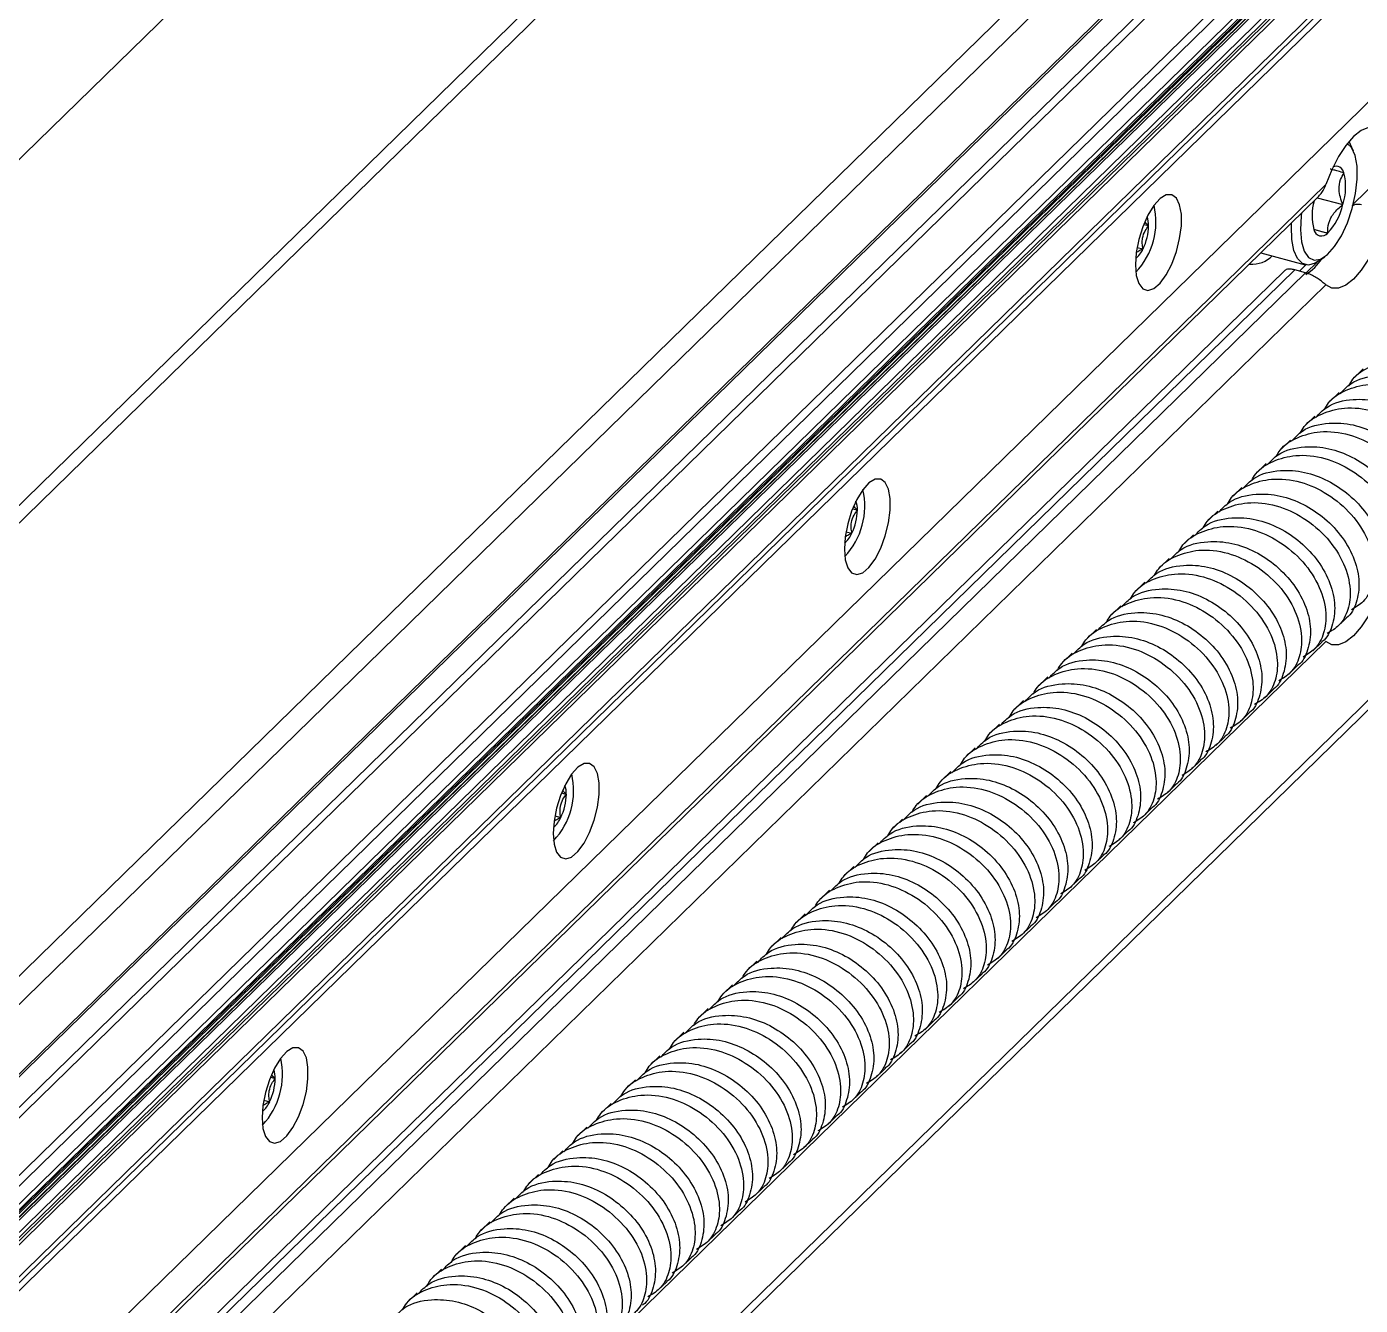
# Model space of a CAD drawing. Header units: millimetres. Extents: x 0 to 3353, y 0 to 2591.
# Drawn here: x 2210.6 to 2338.9, y 1365.5 to 1488.4 of the extents above; entities that cross this region are included whole.
import ezdxf

# ---------------------------------------------------------------- set-up
doc = ezdxf.new("R2010")
doc.units = ezdxf.units.MM
doc.header["$LTSCALE"] = 12

msp = doc.modelspace()

# ---------------------------------------------------------------- linework, layer by layer
at = {"color": 7, "linetype": 'Continuous', "lineweight": 25}
for p, q in [((2580.08, 1803.73), (2184.92, 1418.04)), ((2579.28, 1801.24), (2190.77, 1422.04)), ((2130.52, 1398.18), (2479.45, 1738.75)), ((2559.07, 1737.96), (2178.92, 1366.92)), ((2182.65, 1361.14), (2526.5, 1696.75)), ((2183.54, 1361.76), (2526.5, 1696.5)), ((2533.94, 1690.31), (2194.07, 1358.59)), ((2195.96, 1358.12), (2535.83, 1689.84)), ((2532.21, 1689.12), (2192.31, 1357.37)), ((2192.59, 1357.45), (2532.46, 1689.18)), ((2197.48, 1356.12), (2537.35, 1687.85)), ((2197.78, 1355.86), (2537.67, 1687.61)), ((2198.13, 1355.42), (2538, 1687.15)), ((2199.49, 1344.35), (2538, 1674.74)), ((2487.22, 1616.81), (2338.21, 1471.36)), ((2226.34, 1312.13), (2402.04, 1483.62)), ((2337.78, 1477.36), (2337.91, 1477.12)), ((2338.22, 1476.43), (2337.91, 1477.12)), ((2201.78, 1342.17), (2334.89, 1472.1)), ((2334.74, 1471.94), (2337.2, 1471.28)), ((2318.05, 1469.38), (2318.51, 1469.26)), ((2334.39, 1468.92), (2335.75, 1468.55)), ((2317.41, 1467.17), (2317.97, 1467.02)), ((2329.32, 1466.66), (2333.57, 1465.5)), ((2334.84, 1465.83), (2335.46, 1466.27)), ((2331.66, 1464.98), (2203.84, 1340.22)), ((2333.61, 1464.73), (2332.57, 1465.02)), ((2339.16, 1455.49), (2338.31, 1454.66)), ((2336.83, 1453.21), (2335.98, 1452.38)), ((2334.49, 1450.93), (2333.64, 1450.1)), ((2332.16, 1448.65), (2331.31, 1447.82)), ((2329.83, 1446.38), (2328.98, 1445.55)), ((2327.49, 1444.1), (2326.64, 1443.27)), ((2290.04, 1442.05), (2290.51, 1441.93)), ((2325.16, 1441.82), (2324.31, 1440.99)), ((2289.41, 1439.84), (2289.97, 1439.69)), ((2322.83, 1439.54), (2321.98, 1438.71)), ((2320.49, 1437.27), (2319.64, 1436.44)), ((2318.16, 1434.99), (2317.31, 1434.16)), ((2315.83, 1432.71), (2314.98, 1431.88)), ((2313.49, 1430.43), (2312.64, 1429.6)), ((2336.65, 1430.68), (2337.51, 1431.51)), ((2334.32, 1428.4), (2335.17, 1429.23)), ((2311.16, 1428.16), (2310.31, 1427.33)), ((2331.99, 1426.13), (2332.84, 1426.96)), ((2308.83, 1425.88), (2307.98, 1425.05)), ((2329.65, 1423.85), (2330.5, 1424.68)), ((2306.49, 1423.6), (2305.64, 1422.77)), ((2327.32, 1421.57), (2328.17, 1422.4)), ((2304.16, 1421.32), (2303.31, 1420.49)), ((2324.99, 1419.29), (2325.84, 1420.12)), ((2301.83, 1419.05), (2300.98, 1418.22)), ((2322.65, 1417.02), (2323.5, 1417.85)), ((2299.49, 1416.77), (2298.64, 1415.94)), ((2320.32, 1414.74), (2321.17, 1415.57)), ((2262.04, 1414.72), (2262.51, 1414.59)), ((2297.16, 1414.49), (2296.31, 1413.66)), ((2261.41, 1412.51), (2261.97, 1412.35)), ((2317.99, 1412.46), (2318.84, 1413.29)), ((2294.83, 1412.21), (2293.98, 1411.38)), ((2292.49, 1409.94), (2291.64, 1409.11)), ((2315.65, 1410.18), (2316.5, 1411.01)), ((2313.32, 1407.91), (2314.17, 1408.74)), ((2290.16, 1407.66), (2289.31, 1406.83)), ((2310.98, 1405.63), (2311.84, 1406.46)), ((2287.83, 1405.38), (2286.98, 1404.55)), ((2308.65, 1403.35), (2309.5, 1404.18)), ((2285.49, 1403.1), (2284.64, 1402.27)), ((2283.16, 1400.83), (2282.31, 1400)), ((2306.32, 1401.07), (2307.17, 1401.9)), ((2303.98, 1398.79), (2304.84, 1399.63)), ((2280.82, 1398.55), (2279.97, 1397.72)), ((2301.65, 1396.52), (2302.5, 1397.35)), ((2278.49, 1396.27), (2277.64, 1395.44)), ((2299.32, 1394.24), (2300.17, 1395.07)), ((2276.16, 1393.99), (2275.31, 1393.16)), ((2296.98, 1391.96), (2297.84, 1392.79)), ((2273.82, 1391.72), (2272.97, 1390.89)), ((2271.49, 1389.44), (2270.64, 1388.61)), ((2294.65, 1389.68), (2295.5, 1390.52)), ((2292.32, 1387.41), (2293.17, 1388.24)), ((2234.04, 1387.39), (2234.51, 1387.26)), ((2269.16, 1387.16), (2268.31, 1386.33)), ((2289.98, 1385.13), (2290.84, 1385.96)), ((2233.41, 1385.18), (2233.97, 1385.02)), ((2266.82, 1384.88), (2265.97, 1384.05)), ((2287.65, 1382.85), (2288.5, 1383.68)), ((2264.49, 1382.61), (2263.64, 1381.78)), ((2262.16, 1380.33), (2261.31, 1379.5)), ((2285.32, 1380.57), (2286.17, 1381.41)), ((2282.98, 1378.3), (2283.84, 1379.13)), ((2259.82, 1378.05), (2258.97, 1377.22)), ((2280.65, 1376.02), (2281.5, 1376.85)), ((2257.49, 1375.77), (2256.64, 1374.94)), ((2278.32, 1373.74), (2279.17, 1374.57)), ((2255.16, 1373.5), (2254.31, 1372.67)), ((2275.98, 1371.46), (2276.84, 1372.3)), ((2252.82, 1371.22), (2251.97, 1370.39)), ((2250.49, 1368.94), (2249.64, 1368.11)), ((2273.65, 1369.19), (2274.5, 1370.02)), ((2271.32, 1366.91), (2272.17, 1367.74)), ((2248.16, 1366.66), (2247.31, 1365.83))]:
    msp.add_line(p, q, dxfattribs=at)
at = {"color": 8, "linetype": 'Continuous', "lineweight": 25}
for p, q in [((2579.29, 1801.25), (2190.77, 1422.04)), ((2557.81, 1734.01), (2182.65, 1367.85)), ((2185.89, 1361.12), (2526.5, 1693.56)), ((2186.51, 1360.7), (2526.5, 1692.53)), ((2194.11, 1358.62), (2533.98, 1690.34)), ((2194.25, 1358.72), (2534.12, 1690.44)), ((2194.57, 1358.76), (2534.44, 1690.48)), ((2195.5, 1358.5), (2535.37, 1690.23)), ((2195.81, 1358.29), (2535.68, 1690.02)), ((2196.09, 1357.85), (2535.96, 1689.57)), ((2189, 1357.61), (2528.87, 1689.33)), ((2189.63, 1357.19), (2529.5, 1688.91)), ((2191.01, 1356.81), (2530.88, 1688.54)), ((2191.63, 1356.89), (2532.06, 1689.16)), ((2402.19, 1484.71), (2226.16, 1312.89)), ((2335.56, 1473.21), (2201.54, 1342.4)), ((2332.57, 1465.02), (2204.28, 1339.8)), ((2333.65, 1465.48), (2333.04, 1464.89)), ((2334.73, 1465.76), (2333.66, 1464.72)), ((2333.61, 1464.73), (2204.95, 1339.16)), ((2335.56, 1463.56), (2206.55, 1337.64)), ((2335.56, 1429.27), (2223.35, 1319.75))]:
    msp.add_line(p, q, dxfattribs=at)
at = {"color": 7, "linetype": 'Continuous', "lineweight": 25, "flags": 128}
for points in [[(2340.87, 1478.39), (2340.3, 1478.7), (2339.65, 1478.71), (2338.95, 1478.41), (2338.22, 1477.83), (2337.48, 1476.98), (2336.78, 1475.9), (2336.13, 1474.63), (2335.56, 1473.21)], [(2337.06, 1468.29), (2337.63, 1469.54), (2338.09, 1470.92), (2338.41, 1472.35), (2338.57, 1473.72), (2338.56, 1474.97), (2338.37, 1476), (2338.03, 1476.76), (2337.62, 1477.16)], [(2337.3, 1474.34), (2337.2, 1474.58), (2337.07, 1474.76), (2336.92, 1474.89), (2336.75, 1474.96), (2336.57, 1474.98), (2336.38, 1474.94), (2336.25, 1474.88)], [(2317.25, 1465.49), (2317.33, 1464.47), (2317.58, 1463.69), (2317.96, 1463.2), (2318.45, 1463.04), (2319.02, 1463.22), (2319.62, 1463.74), (2320.21, 1464.54), (2320.75, 1465.57), (2321.19, 1466.76), (2321.5, 1468.01), (2321.67, 1469.24), (2321.67, 1470.35), (2321.5, 1471.26), (2321.19, 1471.9), (2320.75, 1472.23), (2320.21, 1472.21), (2319.62, 1471.86), (2319.02, 1471.2), (2318.45, 1470.27), (2317.96, 1469.15), (2317.58, 1467.92), (2317.33, 1466.67), (2317.25, 1465.49)], [(2333.23, 1470.48), (2333.2, 1470.19), (2333.12, 1468.87), (2333.22, 1467.72), (2333.48, 1466.81), (2333.9, 1466.21), (2334.43, 1465.95), (2335.05, 1466.04), (2335.73, 1466.49), (2336.41, 1467.25), (2337.06, 1468.29)], [(2334.84, 1465.83), (2334.55, 1465.66), (2333.89, 1465.46), (2333.31, 1465.61), (2332.83, 1466.09), (2332.48, 1466.88), (2332.29, 1467.93), (2332.25, 1469.19), (2332.27, 1469.53)], [(2340.87, 1468.74), (2340.3, 1467.32), (2339.65, 1466.05), (2338.95, 1464.97), (2338.22, 1464.12), (2337.48, 1463.54), (2336.78, 1463.24), (2336.13, 1463.25), (2335.56, 1463.56)], [(2289.25, 1438.16), (2289.33, 1437.14), (2289.57, 1436.36), (2289.95, 1435.87), (2290.45, 1435.71), (2291.02, 1435.89), (2291.62, 1436.41), (2292.21, 1437.21), (2292.75, 1438.24), (2293.19, 1439.43), (2293.5, 1440.68), (2293.66, 1441.91), (2293.66, 1443.02), (2293.5, 1443.93), (2293.19, 1444.57), (2292.75, 1444.89), (2292.21, 1444.88), (2291.62, 1444.53), (2291.02, 1443.87), (2290.45, 1442.94), (2289.95, 1441.82), (2289.57, 1440.59), (2289.33, 1439.34), (2289.25, 1438.16)], [(2340.87, 1434.45), (2340.3, 1433.04), (2339.65, 1431.76), (2338.95, 1430.68), (2338.22, 1429.83), (2337.48, 1429.25), (2336.78, 1428.96), (2336.13, 1428.96), (2335.56, 1429.27)], [(2261.25, 1410.83), (2261.33, 1409.81), (2261.57, 1409.03), (2261.95, 1408.54), (2262.45, 1408.38), (2263.01, 1408.56), (2263.62, 1409.08), (2264.21, 1409.88), (2264.74, 1410.91), (2265.19, 1412.1), (2265.5, 1413.35), (2265.66, 1414.58), (2265.66, 1415.69), (2265.5, 1416.6), (2265.19, 1417.24), (2264.74, 1417.56), (2264.21, 1417.55), (2263.62, 1417.2), (2263.01, 1416.54), (2262.45, 1415.61), (2261.95, 1414.49), (2261.57, 1413.26), (2261.33, 1412.01), (2261.25, 1410.83)], [(2233.25, 1383.5), (2233.33, 1382.48), (2233.57, 1381.7), (2233.95, 1381.21), (2234.44, 1381.05), (2235.01, 1381.23), (2235.62, 1381.75), (2236.21, 1382.55), (2236.74, 1383.58), (2237.18, 1384.77), (2237.5, 1386.02), (2237.66, 1387.25), (2237.66, 1388.36), (2237.5, 1389.27), (2237.18, 1389.91), (2236.74, 1390.23), (2236.21, 1390.22), (2235.62, 1389.87), (2235.01, 1389.21), (2234.44, 1388.28), (2233.95, 1387.16), (2233.57, 1385.93), (2233.33, 1384.67), (2233.25, 1383.5)]]:
    msp.add_lwpolyline(points, dxfattribs=at)
at = {"color": 7, "linetype": 'Continuous', "lineweight": 25}
for centre, radius, start, end in [((2331.86, 1473), 5.61, 342.1061, 13.8771), ((2339.66, 1470.21), 5.42, 164.6509, 194.1056), ((2312.15, 1469.64), 7.07, 316.6768, 12.9142), ((2316.54, 1469.36), 1.97, 357.0599, 22.3667), ((2331.62, 1472.5), 5.71, 316.2928, 347.6679), ((2313.16, 1469.36), 5.36, 334.0567, 358.8929), ((2335.15, 1469.03), 0.763, 190.4121, 321.0596), ((2315.79, 1467.94), 2.37, 308.7811, 337.0978), ((2330.58, 1469.21), 5.57, 303.4702, 325.7043), ((2284.15, 1442.31), 7.07, 316.6768, 12.9142), ((2285.15, 1442.03), 5.36, 334.0567, 358.8929), ((2288.54, 1442.03), 1.97, 357.0599, 22.3667), ((2287.79, 1440.61), 2.37, 308.7811, 337.0978), ((2256.14, 1414.98), 7.07, 316.6768, 12.9142), ((2260.54, 1414.7), 1.97, 357.0599, 22.3667), ((2257.15, 1414.7), 5.36, 334.0567, 358.8929), ((2259.79, 1413.28), 2.37, 308.7811, 337.0978), ((2228.14, 1387.65), 7.07, 316.6768, 12.9142), ((2232.54, 1387.37), 1.97, 357.0599, 22.3667), ((2229.15, 1387.37), 5.36, 334.0567, 358.8929), ((2231.79, 1385.95), 2.37, 308.7811, 337.0978)]:
    msp.add_arc(centre, radius, start, end, dxfattribs=at)
msp.add_ellipse((2323.23, 1475.05), major_axis=(-6.86, 8.97), ratio=0.459461, start_param=2.779269, end_param=3.222808, dxfattribs=at)
for points, knots in [([(2337.3, 1474.34), (2337.12, 1474.39), (2336.73, 1474.49), (2336.23, 1474.63), (2335.97, 1474.69), (2335.97, 1474.69), (2335.97, 1474.68)], [0, 0, 0, 0, 0.2377684, 0.483666, 0.8259356, 1, 1, 1, 1]), ([(2337.2, 1471.28), (2337.11, 1471.51), (2336.93, 1471.99), (2336.79, 1472.83), (2336.92, 1473.65), (2337.19, 1474.13), (2337.3, 1474.34)], [0, 0, 0, 0, 0.216455, 0.440311, 0.751901, 1, 1, 1, 1]), ([(2334.89, 1472.1), (2334.99, 1472.22), (2335.29, 1472.53), (2335.46, 1472.95), (2335.56, 1473.21)], [0, 0, 0, 0, 0.354022, 1, 1, 1, 1]), ([(2335.75, 1468.55), (2335.75, 1468.7), (2335.75, 1469.19), (2335.97, 1470.01), (2336.57, 1470.77), (2337.03, 1471.14), (2337.2, 1471.28)], [0, 0, 0, 0, 0.156025, 0.493707, 0.819058, 1, 1, 1, 1]), ([(2338.11, 1471.16), (2338.15, 1471.19), (2338.32, 1471.31), (2338.65, 1471.36), (2338.9, 1471.31), (2339, 1471.3)], [0, 0, 0, 0, 0.138737, 0.67032, 1, 1, 1, 1]), ([(2317.97, 1467.02), (2317.95, 1467.19), (2317.89, 1467.53), (2317.92, 1468.14), (2318.14, 1468.75), (2318.4, 1469.1), (2318.51, 1469.26)], [0, 0, 0, 0, 0.216453, 0.440306, 0.751896, 1, 1, 1, 1]), ([(2318.51, 1469.26), (2318.41, 1469.36), (2318.28, 1469.48), (2318.19, 1469.59), (2318.18, 1469.61)], [0, 0, 0, 0, 0.823299, 1, 1, 1, 1]), ([(2334.4, 1468.89), (2334.4, 1468.89), (2334.39, 1468.9), (2334.57, 1468.85), (2335.05, 1468.73), (2335.53, 1468.61), (2335.75, 1468.55)], [0, 0, 0, 0, 0.2164554, 0.4403113, 0.7519006, 1, 1, 1, 1]), ([(2317.34, 1466.68), (2317.44, 1466.75), (2317.62, 1466.88), (2317.87, 1466.98), (2317.97, 1467.02)], [0, 0, 0, 0, 0.59192, 1, 1, 1, 1]), ([(2332.57, 1465.02), (2332.43, 1465.04), (2332.16, 1465.1), (2331.86, 1465.08), (2331.69, 1465.03), (2331.67, 1464.98), (2331.67, 1464.97)], [0, 0, 0, 0, 0.312647, 0.624848, 0.948501, 1, 1, 1, 1]), ([(2335.56, 1463.56), (2335.46, 1463.65), (2335.28, 1463.81), (2334.86, 1464.13), (2334.4, 1464.41), (2333.97, 1464.62), (2333.71, 1464.7), (2333.61, 1464.73)], [0, 0, 0, 0, 0.282615, 0.504377, 0.693053, 0.882504, 1, 1, 1, 1]), ([(2337.76, 1453.87), (2337.89, 1454.09), (2338.36, 1454.92), (2339.82, 1455.81), (2342.08, 1456.43), (2344.78, 1456.15), (2347.49, 1454.91), (2349.81, 1452.94), (2351.41, 1450.48), (2352.02, 1448.03), (2351.78, 1445.99), (2351, 1444.5), (2350.1, 1443.96), (2349.7, 1443.72)], [0, 0, 0, 0, 0.032228, 0.122598, 0.216085, 0.324223, 0.427979, 0.535467, 0.644734, 0.750177, 0.840259, 0.930175, 1, 1, 1, 1]), ([(2336.93, 1453.1), (2337.25, 1453.45), (2338.17, 1454.42), (2340.33, 1454.93), (2342.82, 1454.78), (2345.11, 1453.93), (2347.19, 1452.54), (2348.92, 1450.69), (2350.07, 1448.55), (2350.54, 1446.33), (2350.23, 1444.43), (2349.69, 1443.25), (2349.18, 1442.92), (2349.16, 1442.91)], [0, 0, 0, 0, 0.069294, 0.193237, 0.293606, 0.390299, 0.487784, 0.588299, 0.691464, 0.792099, 0.896976, 0.996522, 1, 1, 1, 1]), ([(2335.43, 1451.59), (2335.55, 1451.81), (2336.02, 1452.64), (2337.48, 1453.53), (2339.75, 1454.15), (2342.45, 1453.87), (2345.15, 1452.64), (2347.48, 1450.66), (2349.07, 1448.2), (2349.68, 1445.75), (2349.45, 1443.71), (2348.67, 1442.22), (2347.77, 1441.68), (2347.37, 1441.45)], [0, 0, 0, 0, 0.032228, 0.122598, 0.216085, 0.324223, 0.427979, 0.535467, 0.644734, 0.750177, 0.840259, 0.930175, 1, 1, 1, 1]), ([(2334.59, 1450.83), (2334.92, 1451.17), (2335.84, 1452.14), (2338, 1452.66), (2340.49, 1452.5), (2342.78, 1451.66), (2344.86, 1450.26), (2346.59, 1448.41), (2347.74, 1446.27), (2348.21, 1444.05), (2347.9, 1442.15), (2347.36, 1440.97), (2346.85, 1440.64), (2346.83, 1440.63)], [0, 0, 0, 0, 0.0692941, 0.1932371, 0.2936062, 0.3902987, 0.4877843, 0.5882988, 0.6914642, 0.7920987, 0.8969757, 0.9965219, 1, 1, 1, 1]), ([(2333.1, 1449.31), (2333.22, 1449.53), (2333.69, 1450.36), (2335.15, 1451.25), (2337.41, 1451.88), (2340.11, 1451.6), (2342.82, 1450.36), (2345.14, 1448.38), (2346.74, 1445.92), (2347.35, 1443.47), (2347.12, 1441.43), (2346.34, 1439.94), (2345.43, 1439.4), (2345.04, 1439.17)], [0, 0, 0, 0, 0.032228, 0.122598, 0.216085, 0.324223, 0.427979, 0.535467, 0.644734, 0.750177, 0.840259, 0.930175, 1, 1, 1, 1]), ([(2332.26, 1448.55), (2332.59, 1448.9), (2333.5, 1449.87), (2335.67, 1450.38), (2338.15, 1450.22), (2340.45, 1449.38), (2342.52, 1447.99), (2344.25, 1446.13), (2345.41, 1444), (2345.88, 1441.77), (2345.56, 1439.87), (2345.03, 1438.69), (2344.52, 1438.37), (2344.5, 1438.35)], [0, 0, 0, 0, 0.0692941, 0.1932371, 0.2936062, 0.3902987, 0.4877843, 0.5882988, 0.6914642, 0.7920987, 0.8969757, 0.9965219, 1, 1, 1, 1]), ([(2330.83, 1447.14), (2330.93, 1447.32), (2331.39, 1448.11), (2332.82, 1448.97), (2335.08, 1449.6), (2337.78, 1449.32), (2340.49, 1448.08), (2342.81, 1446.11), (2344.41, 1443.65), (2345.02, 1441.19), (2344.78, 1439.16), (2344, 1437.67), (2343.1, 1437.13), (2342.7, 1436.89)], [0, 0, 0, 0, 0.0271635, 0.1180059, 0.2119827, 0.320686, 0.4249856, 0.5330364, 0.6428745, 0.7488691, 0.8394233, 0.9298098, 1, 1, 1, 1]), ([(2328.43, 1444.76), (2328.55, 1444.98), (2329.02, 1445.81), (2330.48, 1446.7), (2332.75, 1447.32), (2335.44, 1447.04), (2338.15, 1445.8), (2340.48, 1443.83), (2342.07, 1441.37), (2342.68, 1438.92), (2342.45, 1436.88), (2341.67, 1435.39), (2340.77, 1434.85), (2340.37, 1434.61)], [0, 0, 0, 0, 0.032228, 0.122598, 0.216085, 0.324223, 0.427979, 0.535467, 0.644734, 0.750177, 0.840259, 0.930175, 1, 1, 1, 1]), ([(2329.93, 1446.27), (2330.25, 1446.62), (2331.17, 1447.59), (2333.33, 1448.1), (2335.82, 1447.94), (2338.11, 1447.1), (2340.19, 1445.71), (2341.92, 1443.85), (2343.07, 1441.72), (2343.54, 1439.5), (2343.23, 1437.6), (2342.69, 1436.41), (2342.18, 1436.09), (2342.16, 1436.08)], [0, 0, 0, 0, 0.0692941, 0.1932371, 0.2936062, 0.3902987, 0.4877843, 0.5882988, 0.6914642, 0.7920987, 0.8969757, 0.9965219, 1, 1, 1, 1]), ([(2327.59, 1443.99), (2327.92, 1444.34), (2328.84, 1445.31), (2331, 1445.82), (2333.49, 1445.67), (2335.78, 1444.82), (2337.86, 1443.43), (2339.59, 1441.58), (2340.74, 1439.44), (2341.21, 1437.22), (2340.9, 1435.32), (2340.36, 1434.14), (2339.85, 1433.81), (2339.83, 1433.8)], [0, 0, 0, 0, 0.069294, 0.193237, 0.293606, 0.390299, 0.487784, 0.588299, 0.691464, 0.792099, 0.896976, 0.996522, 1, 1, 1, 1]), ([(2326.1, 1442.48), (2326.22, 1442.7), (2326.69, 1443.53), (2328.15, 1444.42), (2330.41, 1445.04), (2333.11, 1444.76), (2335.82, 1443.53), (2338.14, 1441.55), (2339.74, 1439.09), (2340.35, 1436.64), (2340.11, 1434.6), (2339.34, 1433.11), (2338.43, 1432.57), (2338.04, 1432.34)], [0, 0, 0, 0, 0.032228, 0.122598, 0.216085, 0.324223, 0.427979, 0.535467, 0.644734, 0.750177, 0.840259, 0.930175, 1, 1, 1, 1]), ([(2325.26, 1441.72), (2325.59, 1442.06), (2326.5, 1443.03), (2328.66, 1443.55), (2331.15, 1443.39), (2333.44, 1442.55), (2335.52, 1441.15), (2337.25, 1439.3), (2338.41, 1437.16), (2338.88, 1434.94), (2338.56, 1433.04), (2338.03, 1431.86), (2337.51, 1431.53), (2337.5, 1431.52)], [0, 0, 0, 0, 0.0692941, 0.1932371, 0.2936062, 0.3902987, 0.4877843, 0.5882988, 0.6914642, 0.7920987, 0.8969757, 0.9965219, 1, 1, 1, 1]), ([(2289.97, 1439.69), (2289.95, 1439.86), (2289.89, 1440.2), (2289.92, 1440.81), (2290.14, 1441.42), (2290.4, 1441.77), (2290.51, 1441.93)], [0, 0, 0, 0, 0.216453, 0.440306, 0.751896, 1, 1, 1, 1]), ([(2290.51, 1441.93), (2290.4, 1442.02), (2290.27, 1442.15), (2290.19, 1442.26), (2290.18, 1442.28)], [0, 0, 0, 0, 0.823299, 1, 1, 1, 1]), ([(2323.76, 1440.2), (2323.89, 1440.42), (2324.36, 1441.25), (2325.81, 1442.14), (2328.08, 1442.77), (2330.78, 1442.49), (2333.49, 1441.25), (2335.81, 1439.27), (2337.41, 1436.81), (2338.02, 1434.36), (2337.78, 1432.32), (2337, 1430.83), (2336.1, 1430.29), (2335.7, 1430.06)], [0, 0, 0, 0, 0.032228, 0.122598, 0.216085, 0.324223, 0.427979, 0.535467, 0.644734, 0.750177, 0.840259, 0.930175, 1, 1, 1, 1]), ([(2322.93, 1439.44), (2323.25, 1439.79), (2324.17, 1440.76), (2326.33, 1441.27), (2328.82, 1441.11), (2331.11, 1440.27), (2333.19, 1438.87), (2334.92, 1437.02), (2336.07, 1434.89), (2336.54, 1432.66), (2336.23, 1430.76), (2335.69, 1429.58), (2335.18, 1429.26), (2335.16, 1429.24)], [0, 0, 0, 0, 0.069294, 0.193237, 0.293606, 0.390299, 0.487784, 0.588299, 0.691464, 0.792099, 0.896976, 0.996522, 1, 1, 1, 1]), ([(2289.34, 1439.35), (2289.44, 1439.42), (2289.62, 1439.55), (2289.87, 1439.65), (2289.97, 1439.69)], [0, 0, 0, 0, 0.59192, 1, 1, 1, 1]), ([(2321.43, 1437.93), (2321.55, 1438.15), (2322.02, 1438.98), (2323.48, 1439.86), (2325.75, 1440.49), (2328.44, 1440.21), (2331.15, 1438.97), (2333.48, 1437), (2335.07, 1434.54), (2335.68, 1432.08), (2335.45, 1430.05), (2334.67, 1428.56), (2333.76, 1428.02), (2333.37, 1427.78)], [0, 0, 0, 0, 0.032228, 0.122598, 0.216085, 0.324223, 0.427979, 0.535467, 0.644734, 0.750177, 0.840259, 0.930175, 1, 1, 1, 1]), ([(2319.09, 1435.65), (2319.22, 1435.87), (2319.69, 1436.7), (2321.15, 1437.59), (2323.41, 1438.21), (2326.11, 1437.93), (2328.82, 1436.69), (2331.14, 1434.72), (2332.74, 1432.26), (2333.35, 1429.81), (2333.11, 1427.77), (2332.34, 1426.28), (2331.43, 1425.74), (2331.04, 1425.5)], [0, 0, 0, 0, 0.032228, 0.122598, 0.216085, 0.324223, 0.427979, 0.535467, 0.644734, 0.750177, 0.840259, 0.930175, 1, 1, 1, 1]), ([(2320.59, 1437.16), (2320.92, 1437.51), (2321.84, 1438.48), (2324, 1438.99), (2326.49, 1438.83), (2328.78, 1437.99), (2330.86, 1436.6), (2332.59, 1434.74), (2333.74, 1432.61), (2334.21, 1430.39), (2333.89, 1428.48), (2333.36, 1427.3), (2332.85, 1426.98), (2332.83, 1426.97)], [0, 0, 0, 0, 0.069294, 0.193237, 0.293606, 0.390299, 0.487784, 0.588299, 0.691464, 0.792099, 0.896976, 0.996522, 1, 1, 1, 1]), ([(2316.76, 1433.37), (2316.89, 1433.59), (2317.36, 1434.42), (2318.81, 1435.31), (2321.08, 1435.93), (2323.78, 1435.65), (2326.49, 1434.42), (2328.81, 1432.44), (2330.41, 1429.98), (2331.02, 1427.53), (2330.78, 1425.49), (2330, 1424), (2329.1, 1423.46), (2328.7, 1423.23)], [0, 0, 0, 0, 0.032228, 0.122598, 0.216085, 0.324223, 0.427979, 0.535467, 0.644734, 0.750177, 0.840259, 0.930175, 1, 1, 1, 1]), ([(2318.26, 1434.88), (2318.59, 1435.23), (2319.5, 1436.2), (2321.66, 1436.71), (2324.15, 1436.56), (2326.44, 1435.71), (2328.52, 1434.32), (2330.25, 1432.47), (2331.41, 1430.33), (2331.88, 1428.11), (2331.56, 1426.21), (2331.02, 1425.03), (2330.51, 1424.7), (2330.5, 1424.69)], [0, 0, 0, 0, 0.069294, 0.193237, 0.293606, 0.390299, 0.487784, 0.588299, 0.691464, 0.792099, 0.896976, 0.996522, 1, 1, 1, 1]), ([(2315.93, 1432.61), (2316.25, 1432.95), (2317.17, 1433.92), (2319.33, 1434.43), (2321.82, 1434.28), (2324.11, 1433.44), (2326.19, 1432.04), (2327.92, 1430.19), (2329.07, 1428.05), (2329.54, 1425.83), (2329.23, 1423.93), (2328.69, 1422.75), (2328.18, 1422.42), (2328.16, 1422.41)], [0, 0, 0, 0, 0.069294, 0.193237, 0.293606, 0.390299, 0.487784, 0.588299, 0.691464, 0.792099, 0.896976, 0.996522, 1, 1, 1, 1]), ([(2314.43, 1431.09), (2314.55, 1431.31), (2315.02, 1432.14), (2316.48, 1433.03), (2318.75, 1433.66), (2321.44, 1433.38), (2324.15, 1432.14), (2326.48, 1430.16), (2328.07, 1427.7), (2328.68, 1425.25), (2328.45, 1423.21), (2327.67, 1421.72), (2326.76, 1421.18), (2326.37, 1420.95)], [0, 0, 0, 0, 0.032228, 0.122598, 0.216085, 0.324223, 0.427979, 0.535467, 0.644734, 0.750177, 0.840259, 0.930175, 1, 1, 1, 1]), ([(2313.59, 1430.33), (2313.92, 1430.68), (2314.84, 1431.65), (2317, 1432.16), (2319.49, 1432), (2321.78, 1431.16), (2323.86, 1429.76), (2325.59, 1427.91), (2326.74, 1425.78), (2327.21, 1423.55), (2326.89, 1421.65), (2326.36, 1420.47), (2325.85, 1420.15), (2325.83, 1420.13)], [0, 0, 0, 0, 0.069294, 0.193237, 0.293606, 0.390299, 0.487784, 0.588299, 0.691464, 0.792099, 0.896976, 0.996522, 1, 1, 1, 1]), ([(2312.09, 1428.82), (2312.22, 1429.04), (2312.69, 1429.87), (2314.15, 1430.75), (2316.41, 1431.38), (2319.11, 1431.1), (2321.82, 1429.86), (2324.14, 1427.89), (2325.74, 1425.43), (2326.35, 1422.97), (2326.11, 1420.94), (2325.34, 1419.45), (2324.43, 1418.91), (2324.03, 1418.67)], [0, 0, 0, 0, 0.032228, 0.122598, 0.216085, 0.324223, 0.427979, 0.535467, 0.644734, 0.750177, 0.840259, 0.930175, 1, 1, 1, 1]), ([(2311.26, 1428.05), (2311.59, 1428.4), (2312.5, 1429.37), (2314.66, 1429.88), (2317.15, 1429.72), (2319.44, 1428.88), (2321.52, 1427.49), (2323.25, 1425.63), (2324.41, 1423.5), (2324.87, 1421.28), (2324.56, 1419.37), (2324.02, 1418.19), (2323.51, 1417.87), (2323.5, 1417.86)], [0, 0, 0, 0, 0.069294, 0.193237, 0.293606, 0.390299, 0.487784, 0.588299, 0.691464, 0.792099, 0.896976, 0.996522, 1, 1, 1, 1]), ([(2309.76, 1426.54), (2309.88, 1426.76), (2310.36, 1427.59), (2311.81, 1428.48), (2314.08, 1429.1), (2316.78, 1428.82), (2319.49, 1427.58), (2321.81, 1425.61), (2323.41, 1423.15), (2324.01, 1420.69), (2323.78, 1418.66), (2323, 1417.17), (2322.1, 1416.63), (2321.7, 1416.39)], [0, 0, 0, 0, 0.0322282, 0.1225976, 0.2160852, 0.3242226, 0.4279792, 0.5354674, 0.6447337, 0.7501765, 0.8402593, 0.9301752, 1, 1, 1, 1]), ([(2307.43, 1424.26), (2307.55, 1424.48), (2308.02, 1425.31), (2309.48, 1426.2), (2311.75, 1426.82), (2314.44, 1426.54), (2317.15, 1425.31), (2319.48, 1423.33), (2321.07, 1420.87), (2321.68, 1418.42), (2321.45, 1416.38), (2320.67, 1414.89), (2319.76, 1414.35), (2319.37, 1414.12)], [0, 0, 0, 0, 0.0322282, 0.1225976, 0.2160852, 0.3242226, 0.4279792, 0.5354674, 0.6447337, 0.7501765, 0.8402593, 0.9301752, 1, 1, 1, 1]), ([(2308.92, 1425.77), (2309.25, 1426.12), (2310.17, 1427.09), (2312.33, 1427.6), (2314.82, 1427.45), (2317.11, 1426.6), (2319.19, 1425.21), (2320.92, 1423.36), (2322.07, 1421.22), (2322.54, 1419), (2322.23, 1417.1), (2321.69, 1415.92), (2321.18, 1415.59), (2321.16, 1415.58)], [0, 0, 0, 0, 0.069294, 0.193237, 0.293606, 0.390299, 0.487784, 0.588299, 0.691464, 0.792099, 0.896976, 0.996522, 1, 1, 1, 1]), ([(2306.59, 1423.5), (2306.92, 1423.84), (2307.84, 1424.81), (2310, 1425.32), (2312.49, 1425.17), (2314.78, 1424.33), (2316.86, 1422.93), (2318.59, 1421.08), (2319.74, 1418.94), (2320.21, 1416.72), (2319.89, 1414.82), (2319.36, 1413.64), (2318.85, 1413.31), (2318.83, 1413.3)], [0, 0, 0, 0, 0.069294, 0.193237, 0.293606, 0.390299, 0.487784, 0.588299, 0.691464, 0.792099, 0.896976, 0.996522, 1, 1, 1, 1]), ([(2305.09, 1421.98), (2305.22, 1422.2), (2305.69, 1423.03), (2307.15, 1423.92), (2309.41, 1424.55), (2312.11, 1424.27), (2314.82, 1423.03), (2317.14, 1421.05), (2318.74, 1418.59), (2319.35, 1416.14), (2319.11, 1414.1), (2318.34, 1412.61), (2317.43, 1412.07), (2317.03, 1411.84)], [0, 0, 0, 0, 0.0322282, 0.1225976, 0.2160852, 0.3242226, 0.4279792, 0.5354674, 0.6447337, 0.7501765, 0.8402593, 0.9301752, 1, 1, 1, 1]), ([(2304.26, 1421.22), (2304.59, 1421.57), (2305.5, 1422.54), (2307.66, 1423.05), (2310.15, 1422.89), (2312.44, 1422.05), (2314.52, 1420.65), (2316.25, 1418.8), (2317.41, 1416.67), (2317.87, 1414.44), (2317.56, 1412.54), (2317.02, 1411.36), (2316.51, 1411.04), (2316.5, 1411.02)], [0, 0, 0, 0, 0.069294, 0.193237, 0.293606, 0.390299, 0.487784, 0.588299, 0.691464, 0.792099, 0.896976, 0.996522, 1, 1, 1, 1]), ([(2302.76, 1419.71), (2302.88, 1419.92), (2303.36, 1420.76), (2304.81, 1421.64), (2307.08, 1422.27), (2309.78, 1421.99), (2312.48, 1420.75), (2314.81, 1418.78), (2316.41, 1416.32), (2317.01, 1413.86), (2316.78, 1411.83), (2316, 1410.34), (2315.1, 1409.8), (2314.7, 1409.56)], [0, 0, 0, 0, 0.032228, 0.122598, 0.216085, 0.324223, 0.427979, 0.535467, 0.644734, 0.750177, 0.840259, 0.930175, 1, 1, 1, 1]), ([(2301.92, 1418.94), (2302.25, 1419.29), (2303.17, 1420.26), (2305.33, 1420.77), (2307.82, 1420.61), (2310.11, 1419.77), (2312.19, 1418.38), (2313.92, 1416.52), (2315.07, 1414.39), (2315.54, 1412.17), (2315.23, 1410.26), (2314.69, 1409.08), (2314.18, 1408.76), (2314.16, 1408.75)], [0, 0, 0, 0, 0.0692941, 0.1932371, 0.2936062, 0.3902987, 0.4877843, 0.5882988, 0.6914642, 0.7920987, 0.8969757, 0.9965219, 1, 1, 1, 1]), ([(2300.43, 1417.43), (2300.55, 1417.65), (2301.02, 1418.48), (2302.48, 1419.37), (2304.75, 1419.99), (2307.44, 1419.71), (2310.15, 1418.47), (2312.48, 1416.5), (2314.07, 1414.04), (2314.68, 1411.58), (2314.45, 1409.55), (2313.67, 1408.06), (2312.76, 1407.52), (2312.37, 1407.28)], [0, 0, 0, 0, 0.032228, 0.122598, 0.216085, 0.324223, 0.427979, 0.535467, 0.644734, 0.750177, 0.840259, 0.930175, 1, 1, 1, 1]), ([(2298.09, 1415.15), (2298.22, 1415.37), (2298.69, 1416.2), (2300.15, 1417.09), (2302.41, 1417.71), (2305.11, 1417.43), (2307.82, 1416.2), (2310.14, 1414.22), (2311.74, 1411.76), (2312.35, 1409.31), (2312.11, 1407.27), (2311.34, 1405.78), (2310.43, 1405.24), (2310.03, 1405.01)], [0, 0, 0, 0, 0.032228, 0.122598, 0.216085, 0.324223, 0.427979, 0.535467, 0.644734, 0.750177, 0.840259, 0.930175, 1, 1, 1, 1]), ([(2299.59, 1416.66), (2299.92, 1417.01), (2300.84, 1417.98), (2303, 1418.49), (2305.49, 1418.34), (2307.78, 1417.49), (2309.86, 1416.1), (2311.59, 1414.25), (2312.74, 1412.11), (2313.21, 1409.89), (2312.89, 1407.99), (2312.36, 1406.81), (2311.85, 1406.48), (2311.83, 1406.47)], [0, 0, 0, 0, 0.069294, 0.193237, 0.293606, 0.390299, 0.487784, 0.588299, 0.691464, 0.792099, 0.896976, 0.996522, 1, 1, 1, 1]), ([(2262.51, 1414.59), (2262.4, 1414.69), (2262.27, 1414.82), (2262.19, 1414.93), (2262.18, 1414.95)], [0, 0, 0, 0, 0.823299, 1, 1, 1, 1]), ([(2295.76, 1412.87), (2295.88, 1413.09), (2296.36, 1413.92), (2297.81, 1414.81), (2300.08, 1415.44), (2302.78, 1415.16), (2305.48, 1413.92), (2307.81, 1411.94), (2309.41, 1409.48), (2310.01, 1407.03), (2309.78, 1404.99), (2309, 1403.5), (2308.1, 1402.96), (2307.7, 1402.73)], [0, 0, 0, 0, 0.032228, 0.122598, 0.216085, 0.324223, 0.427979, 0.535467, 0.644734, 0.750177, 0.840259, 0.930175, 1, 1, 1, 1]), ([(2297.26, 1414.39), (2297.59, 1414.73), (2298.5, 1415.7), (2300.66, 1416.21), (2303.15, 1416.06), (2305.44, 1415.22), (2307.52, 1413.82), (2309.25, 1411.97), (2310.4, 1409.83), (2310.87, 1407.61), (2310.56, 1405.71), (2310.02, 1404.53), (2309.51, 1404.2), (2309.5, 1404.19)], [0, 0, 0, 0, 0.069294, 0.193237, 0.293606, 0.390299, 0.487784, 0.588299, 0.691464, 0.792099, 0.896976, 0.996522, 1, 1, 1, 1]), ([(2261.97, 1412.35), (2261.94, 1412.53), (2261.89, 1412.87), (2261.92, 1413.48), (2262.13, 1414.09), (2262.39, 1414.44), (2262.51, 1414.59)], [0, 0, 0, 0, 0.216453, 0.440306, 0.751896, 1, 1, 1, 1]), ([(2294.92, 1412.11), (2295.25, 1412.46), (2296.17, 1413.43), (2298.33, 1413.94), (2300.82, 1413.78), (2303.11, 1412.94), (2305.19, 1411.54), (2306.92, 1409.69), (2308.07, 1407.56), (2308.54, 1405.33), (2308.23, 1403.43), (2307.69, 1402.25), (2307.18, 1401.93), (2307.16, 1401.91)], [0, 0, 0, 0, 0.0692941, 0.1932371, 0.2936062, 0.3902987, 0.4877843, 0.5882988, 0.6914642, 0.7920987, 0.8969757, 0.9965219, 1, 1, 1, 1]), ([(2261.33, 1412.02), (2261.44, 1412.09), (2261.62, 1412.22), (2261.87, 1412.32), (2261.97, 1412.35)], [0, 0, 0, 0, 0.59192, 1, 1, 1, 1]), ([(2293.43, 1410.6), (2293.55, 1410.81), (2294.02, 1411.64), (2295.48, 1412.53), (2297.75, 1413.16), (2300.44, 1412.88), (2303.15, 1411.64), (2305.47, 1409.67), (2307.07, 1407.21), (2307.68, 1404.75), (2307.45, 1402.72), (2306.67, 1401.23), (2305.76, 1400.69), (2305.37, 1400.45)], [0, 0, 0, 0, 0.032228, 0.122598, 0.216085, 0.324223, 0.427979, 0.535467, 0.644734, 0.750177, 0.840259, 0.930175, 1, 1, 1, 1]), ([(2292.59, 1409.83), (2292.92, 1410.18), (2293.84, 1411.15), (2296, 1411.66), (2298.49, 1411.5), (2300.78, 1410.66), (2302.85, 1409.27), (2304.59, 1407.41), (2305.74, 1405.28), (2306.21, 1403.06), (2305.89, 1401.15), (2305.36, 1399.97), (2304.85, 1399.65), (2304.83, 1399.64)], [0, 0, 0, 0, 0.0692941, 0.1932371, 0.2936062, 0.3902987, 0.4877843, 0.5882988, 0.6914642, 0.7920987, 0.8969757, 0.9965219, 1, 1, 1, 1]), ([(2291.09, 1408.32), (2291.22, 1408.54), (2291.69, 1409.37), (2293.15, 1410.26), (2295.41, 1410.88), (2298.11, 1410.6), (2300.82, 1409.36), (2303.14, 1407.39), (2304.74, 1404.93), (2305.35, 1402.47), (2305.11, 1400.44), (2304.33, 1398.95), (2303.43, 1398.41), (2303.03, 1398.17)], [0, 0, 0, 0, 0.032228, 0.122598, 0.216085, 0.324223, 0.427979, 0.535467, 0.644734, 0.750177, 0.840259, 0.930175, 1, 1, 1, 1]), ([(2288.76, 1406.04), (2288.88, 1406.26), (2289.36, 1407.09), (2290.81, 1407.98), (2293.08, 1408.6), (2295.78, 1408.32), (2298.48, 1407.09), (2300.81, 1405.11), (2302.4, 1402.65), (2303.01, 1400.2), (2302.78, 1398.16), (2302, 1396.67), (2301.1, 1396.13), (2300.7, 1395.9)], [0, 0, 0, 0, 0.032228, 0.122598, 0.216085, 0.324223, 0.427979, 0.535467, 0.644734, 0.750177, 0.840259, 0.930175, 1, 1, 1, 1]), ([(2290.26, 1407.55), (2290.59, 1407.9), (2291.5, 1408.87), (2293.66, 1409.38), (2296.15, 1409.23), (2298.44, 1408.38), (2300.52, 1406.99), (2302.25, 1405.14), (2303.4, 1403), (2303.87, 1400.78), (2303.56, 1398.88), (2303.02, 1397.7), (2302.51, 1397.37), (2302.5, 1397.36)], [0, 0, 0, 0, 0.0692941, 0.1932371, 0.2936062, 0.3902987, 0.4877843, 0.5882988, 0.6914642, 0.7920987, 0.8969757, 0.9965219, 1, 1, 1, 1]), ([(2286.43, 1403.76), (2286.55, 1403.98), (2287.02, 1404.81), (2288.48, 1405.7), (2290.75, 1406.33), (2293.44, 1406.04), (2296.15, 1404.81), (2298.47, 1402.83), (2300.07, 1400.37), (2300.68, 1397.92), (2300.45, 1395.88), (2299.67, 1394.39), (2298.76, 1393.85), (2298.37, 1393.62)], [0, 0, 0, 0, 0.032228, 0.122598, 0.216085, 0.324223, 0.427979, 0.535467, 0.644734, 0.750177, 0.840259, 0.930175, 1, 1, 1, 1]), ([(2287.92, 1405.28), (2288.25, 1405.62), (2289.17, 1406.59), (2291.33, 1407.1), (2293.82, 1406.95), (2296.11, 1406.11), (2298.19, 1404.71), (2299.92, 1402.86), (2301.07, 1400.72), (2301.54, 1398.5), (2301.23, 1396.6), (2300.69, 1395.42), (2300.18, 1395.09), (2300.16, 1395.08)], [0, 0, 0, 0, 0.0692941, 0.1932371, 0.2936062, 0.3902987, 0.4877843, 0.5882988, 0.6914642, 0.7920987, 0.8969757, 0.9965219, 1, 1, 1, 1]), ([(2285.59, 1403), (2285.92, 1403.35), (2286.83, 1404.32), (2289, 1404.83), (2291.48, 1404.67), (2293.78, 1403.83), (2295.85, 1402.43), (2297.59, 1400.58), (2298.74, 1398.45), (2299.21, 1396.22), (2298.89, 1394.32), (2298.36, 1393.14), (2297.85, 1392.82), (2297.83, 1392.8)], [0, 0, 0, 0, 0.069294, 0.193237, 0.293606, 0.390299, 0.487784, 0.588299, 0.691464, 0.792099, 0.896976, 0.996522, 1, 1, 1, 1]), ([(2284.09, 1401.49), (2284.22, 1401.7), (2284.69, 1402.53), (2286.15, 1403.42), (2288.41, 1404.05), (2291.11, 1403.77), (2293.82, 1402.53), (2296.14, 1400.55), (2297.74, 1398.1), (2298.35, 1395.64), (2298.11, 1393.6), (2297.33, 1392.12), (2296.43, 1391.58), (2296.03, 1391.34)], [0, 0, 0, 0, 0.032228, 0.122598, 0.216085, 0.324223, 0.427979, 0.535467, 0.644734, 0.750177, 0.840259, 0.930175, 1, 1, 1, 1]), ([(2283.26, 1400.72), (2283.58, 1401.07), (2284.5, 1402.04), (2286.66, 1402.55), (2289.15, 1402.39), (2291.44, 1401.55), (2293.52, 1400.16), (2295.25, 1398.3), (2296.4, 1396.17), (2296.87, 1393.95), (2296.56, 1392.04), (2296.02, 1390.86), (2295.51, 1390.54), (2295.5, 1390.53)], [0, 0, 0, 0, 0.069294, 0.193237, 0.293606, 0.390299, 0.487784, 0.588299, 0.691464, 0.792099, 0.896976, 0.996522, 1, 1, 1, 1]), ([(2281.76, 1399.21), (2281.88, 1399.43), (2282.35, 1400.26), (2283.81, 1401.15), (2286.08, 1401.77), (2288.78, 1401.49), (2291.48, 1400.25), (2293.81, 1398.28), (2295.4, 1395.82), (2296.01, 1393.36), (2295.78, 1391.33), (2295, 1389.84), (2294.1, 1389.3), (2293.7, 1389.06)], [0, 0, 0, 0, 0.032228, 0.122598, 0.216085, 0.324223, 0.427979, 0.535467, 0.644734, 0.750177, 0.840259, 0.930175, 1, 1, 1, 1]), ([(2280.92, 1398.44), (2281.25, 1398.79), (2282.17, 1399.76), (2284.33, 1400.27), (2286.82, 1400.12), (2289.11, 1399.27), (2291.19, 1397.88), (2292.92, 1396.03), (2294.07, 1393.89), (2294.54, 1391.67), (2294.23, 1389.77), (2293.69, 1388.59), (2293.18, 1388.26), (2293.16, 1388.25)], [0, 0, 0, 0, 0.069294, 0.193237, 0.293606, 0.390299, 0.487784, 0.588299, 0.691464, 0.792099, 0.896976, 0.996522, 1, 1, 1, 1]), ([(2279.43, 1396.93), (2279.55, 1397.15), (2280.02, 1397.98), (2281.48, 1398.87), (2283.74, 1399.49), (2286.44, 1399.21), (2289.15, 1397.98), (2291.47, 1396), (2293.07, 1393.54), (2293.68, 1391.09), (2293.45, 1389.05), (2292.67, 1387.56), (2291.76, 1387.02), (2291.37, 1386.79)], [0, 0, 0, 0, 0.032228, 0.122598, 0.216085, 0.324223, 0.427979, 0.535467, 0.644734, 0.750177, 0.840259, 0.930175, 1, 1, 1, 1]), ([(2277.09, 1394.65), (2277.22, 1394.87), (2277.69, 1395.7), (2279.14, 1396.59), (2281.41, 1397.22), (2284.11, 1396.93), (2286.82, 1395.7), (2289.14, 1393.72), (2290.74, 1391.26), (2291.35, 1388.81), (2291.11, 1386.77), (2290.33, 1385.28), (2289.43, 1384.74), (2289.03, 1384.51)], [0, 0, 0, 0, 0.032228, 0.122598, 0.216085, 0.324223, 0.427979, 0.535467, 0.644734, 0.750177, 0.840259, 0.930175, 1, 1, 1, 1]), ([(2278.59, 1396.17), (2278.92, 1396.51), (2279.83, 1397.48), (2282, 1397.99), (2284.48, 1397.84), (2286.78, 1397), (2288.85, 1395.6), (2290.58, 1393.75), (2291.74, 1391.61), (2292.21, 1389.39), (2291.89, 1387.49), (2291.36, 1386.31), (2290.85, 1385.98), (2290.83, 1385.97)], [0, 0, 0, 0, 0.069294, 0.193237, 0.293606, 0.390299, 0.487784, 0.588299, 0.691464, 0.792099, 0.896976, 0.996522, 1, 1, 1, 1]), ([(2274.76, 1392.38), (2274.88, 1392.59), (2275.35, 1393.42), (2276.81, 1394.31), (2279.08, 1394.94), (2281.77, 1394.66), (2284.48, 1393.42), (2286.81, 1391.44), (2288.4, 1388.99), (2289.01, 1386.53), (2288.78, 1384.49), (2288, 1383), (2287.1, 1382.47), (2286.7, 1382.23)], [0, 0, 0, 0, 0.032228, 0.122598, 0.216085, 0.324223, 0.427979, 0.535467, 0.644734, 0.750177, 0.840259, 0.930175, 1, 1, 1, 1]), ([(2276.26, 1393.89), (2276.58, 1394.24), (2277.5, 1395.21), (2279.66, 1395.72), (2282.15, 1395.56), (2284.44, 1394.72), (2286.52, 1393.32), (2288.25, 1391.47), (2289.4, 1389.34), (2289.87, 1387.11), (2289.56, 1385.21), (2289.02, 1384.03), (2288.51, 1383.7), (2288.49, 1383.69)], [0, 0, 0, 0, 0.069294, 0.193237, 0.293606, 0.390299, 0.487784, 0.588299, 0.691464, 0.792099, 0.896976, 0.996522, 1, 1, 1, 1]), ([(2273.92, 1391.61), (2274.25, 1391.96), (2275.17, 1392.93), (2277.33, 1393.44), (2279.82, 1393.28), (2282.11, 1392.44), (2284.19, 1391.05), (2285.92, 1389.19), (2287.07, 1387.06), (2287.54, 1384.84), (2287.23, 1382.93), (2286.69, 1381.75), (2286.18, 1381.43), (2286.16, 1381.42)], [0, 0, 0, 0, 0.069294, 0.193237, 0.293606, 0.390299, 0.487784, 0.588299, 0.691464, 0.792099, 0.896976, 0.996522, 1, 1, 1, 1]), ([(2272.43, 1390.1), (2272.55, 1390.32), (2273.02, 1391.15), (2274.48, 1392.04), (2276.74, 1392.66), (2279.44, 1392.38), (2282.15, 1391.14), (2284.47, 1389.17), (2286.07, 1386.71), (2286.68, 1384.25), (2286.44, 1382.22), (2285.67, 1380.73), (2284.76, 1380.19), (2284.37, 1379.95)], [0, 0, 0, 0, 0.032228, 0.122598, 0.216085, 0.324223, 0.427979, 0.535467, 0.644734, 0.750177, 0.840259, 0.930175, 1, 1, 1, 1]), ([(2271.59, 1389.33), (2271.92, 1389.68), (2272.83, 1390.65), (2274.99, 1391.16), (2277.48, 1391.01), (2279.77, 1390.16), (2281.85, 1388.77), (2283.58, 1386.91), (2284.74, 1384.78), (2285.21, 1382.56), (2284.89, 1380.66), (2284.36, 1379.48), (2283.84, 1379.15), (2283.83, 1379.14)], [0, 0, 0, 0, 0.069294, 0.193237, 0.293606, 0.390299, 0.487784, 0.588299, 0.691464, 0.792099, 0.896976, 0.996522, 1, 1, 1, 1]), ([(2270.09, 1387.82), (2270.22, 1388.04), (2270.69, 1388.87), (2272.14, 1389.76), (2274.41, 1390.38), (2277.11, 1390.1), (2279.82, 1388.86), (2282.14, 1386.89), (2283.74, 1384.43), (2284.35, 1381.98), (2284.11, 1379.94), (2283.33, 1378.45), (2282.43, 1377.91), (2282.03, 1377.67)], [0, 0, 0, 0, 0.032228, 0.122598, 0.216085, 0.324223, 0.427979, 0.535467, 0.644734, 0.750177, 0.840259, 0.930175, 1, 1, 1, 1]), ([(2267.76, 1385.54), (2267.88, 1385.76), (2268.35, 1386.59), (2269.81, 1387.48), (2272.08, 1388.11), (2274.77, 1387.82), (2277.48, 1386.59), (2279.81, 1384.61), (2281.4, 1382.15), (2282.01, 1379.7), (2281.78, 1377.66), (2281, 1376.17), (2280.09, 1375.63), (2279.7, 1375.4)], [0, 0, 0, 0, 0.032228, 0.122598, 0.216085, 0.324223, 0.427979, 0.535467, 0.644734, 0.750177, 0.840259, 0.930175, 1, 1, 1, 1]), ([(2269.26, 1387.06), (2269.58, 1387.4), (2270.5, 1388.37), (2272.66, 1388.88), (2275.15, 1388.73), (2277.44, 1387.88), (2279.52, 1386.49), (2281.25, 1384.64), (2282.4, 1382.5), (2282.87, 1380.28), (2282.56, 1378.38), (2282.02, 1377.2), (2281.51, 1376.87), (2281.49, 1376.86)], [0, 0, 0, 0, 0.069294, 0.193237, 0.293606, 0.390299, 0.487784, 0.588299, 0.691464, 0.792099, 0.896976, 0.996522, 1, 1, 1, 1]), ([(2233.97, 1385.02), (2233.94, 1385.19), (2233.89, 1385.54), (2233.92, 1386.15), (2234.13, 1386.75), (2234.39, 1387.11), (2234.51, 1387.26)], [0, 0, 0, 0, 0.216453, 0.440306, 0.751896, 1, 1, 1, 1]), ([(2234.51, 1387.26), (2234.4, 1387.36), (2234.27, 1387.48), (2234.19, 1387.6), (2234.17, 1387.62)], [0, 0, 0, 0, 0.823299, 1, 1, 1, 1]), ([(2265.42, 1383.27), (2265.55, 1383.48), (2266.02, 1384.31), (2267.48, 1385.2), (2269.74, 1385.83), (2272.44, 1385.55), (2275.15, 1384.31), (2277.47, 1382.33), (2279.07, 1379.88), (2279.68, 1377.42), (2279.44, 1375.38), (2278.67, 1373.89), (2277.76, 1373.36), (2277.37, 1373.12)], [0, 0, 0, 0, 0.032228, 0.122598, 0.216085, 0.324223, 0.427979, 0.535467, 0.644734, 0.750177, 0.840259, 0.930175, 1, 1, 1, 1]), ([(2266.92, 1384.78), (2267.25, 1385.13), (2268.17, 1386.1), (2270.33, 1386.61), (2272.82, 1386.45), (2275.11, 1385.61), (2277.19, 1384.21), (2278.92, 1382.36), (2280.07, 1380.23), (2280.54, 1378), (2280.22, 1376.1), (2279.69, 1374.92), (2279.18, 1374.59), (2279.16, 1374.58)], [0, 0, 0, 0, 0.069294, 0.193237, 0.293606, 0.390299, 0.487784, 0.588299, 0.691464, 0.792099, 0.896976, 0.996522, 1, 1, 1, 1]), ([(2233.33, 1384.69), (2233.44, 1384.76), (2233.62, 1384.89), (2233.87, 1384.99), (2233.97, 1385.02)], [0, 0, 0, 0, 0.59192, 1, 1, 1, 1]), ([(2264.59, 1382.5), (2264.92, 1382.85), (2265.83, 1383.82), (2267.99, 1384.33), (2270.48, 1384.17), (2272.77, 1383.33), (2274.85, 1381.94), (2276.58, 1380.08), (2277.74, 1377.95), (2278.21, 1375.73), (2277.89, 1373.82), (2277.35, 1372.64), (2276.84, 1372.32), (2276.83, 1372.31)], [0, 0, 0, 0, 0.069294, 0.193237, 0.293606, 0.390299, 0.487784, 0.588299, 0.691464, 0.792099, 0.896976, 0.996522, 1, 1, 1, 1]), ([(2263.09, 1380.99), (2263.22, 1381.21), (2263.69, 1382.04), (2265.14, 1382.93), (2267.41, 1383.55), (2270.11, 1383.27), (2272.82, 1382.03), (2275.14, 1380.06), (2276.74, 1377.6), (2277.35, 1375.14), (2277.11, 1373.11), (2276.33, 1371.62), (2275.43, 1371.08), (2275.03, 1370.84)], [0, 0, 0, 0, 0.032228, 0.122598, 0.216085, 0.324223, 0.427979, 0.535467, 0.644734, 0.750177, 0.840259, 0.930175, 1, 1, 1, 1]), ([(2262.26, 1380.22), (2262.58, 1380.57), (2263.5, 1381.54), (2265.66, 1382.05), (2268.15, 1381.9), (2270.44, 1381.05), (2272.52, 1379.66), (2274.25, 1377.8), (2275.4, 1375.67), (2275.87, 1373.45), (2275.56, 1371.55), (2275.02, 1370.37), (2274.51, 1370.04), (2274.49, 1370.03)], [0, 0, 0, 0, 0.069294, 0.193237, 0.293606, 0.390299, 0.487784, 0.588299, 0.691464, 0.792099, 0.896976, 0.996522, 1, 1, 1, 1]), ([(2260.76, 1378.71), (2260.88, 1378.93), (2261.35, 1379.76), (2262.81, 1380.65), (2265.08, 1381.27), (2267.77, 1380.99), (2270.48, 1379.75), (2272.81, 1377.78), (2274.4, 1375.32), (2275.01, 1372.87), (2274.78, 1370.83), (2274, 1369.34), (2273.09, 1368.8), (2272.7, 1368.56)], [0, 0, 0, 0, 0.032228, 0.122598, 0.216085, 0.324223, 0.427979, 0.535467, 0.644734, 0.750177, 0.840259, 0.930175, 1, 1, 1, 1]), ([(2259.92, 1377.95), (2260.25, 1378.29), (2261.17, 1379.26), (2263.33, 1379.77), (2265.82, 1379.62), (2268.11, 1378.77), (2270.19, 1377.38), (2271.92, 1375.53), (2273.07, 1373.39), (2273.54, 1371.17), (2273.22, 1369.27), (2272.69, 1368.09), (2272.18, 1367.76), (2272.16, 1367.75)], [0, 0, 0, 0, 0.069294, 0.193237, 0.293606, 0.390299, 0.487784, 0.588299, 0.691464, 0.792099, 0.896976, 0.996522, 1, 1, 1, 1]), ([(2258.42, 1376.43), (2258.55, 1376.65), (2259.02, 1377.48), (2260.48, 1378.37), (2262.74, 1378.99), (2265.44, 1378.71), (2268.15, 1377.48), (2270.47, 1375.5), (2272.07, 1373.04), (2272.68, 1370.59), (2272.44, 1368.55), (2271.67, 1367.06), (2270.76, 1366.52), (2270.36, 1366.29)], [0, 0, 0, 0, 0.032228, 0.122598, 0.216085, 0.324223, 0.427979, 0.535467, 0.644734, 0.750177, 0.840259, 0.930175, 1, 1, 1, 1]), ([(2256.09, 1374.16), (2256.21, 1374.37), (2256.69, 1375.2), (2258.14, 1376.09), (2260.41, 1376.72), (2263.11, 1376.44), (2265.82, 1375.2), (2268.14, 1373.22), (2269.74, 1370.77), (2270.35, 1368.31), (2270.11, 1366.27), (2269.33, 1364.78), (2268.43, 1364.25), (2268.03, 1364.01)], [0, 0, 0, 0, 0.032228, 0.122598, 0.216085, 0.324223, 0.427979, 0.535467, 0.644734, 0.750177, 0.840259, 0.930175, 1, 1, 1, 1]), ([(2257.59, 1375.67), (2257.92, 1376.02), (2258.83, 1376.99), (2260.99, 1377.5), (2263.48, 1377.34), (2265.77, 1376.5), (2267.85, 1375.1), (2269.58, 1373.25), (2270.74, 1371.12), (2271.2, 1368.89), (2270.89, 1366.99), (2270.35, 1365.81), (2269.84, 1365.48), (2269.83, 1365.47)], [0, 0, 0, 0, 0.069294, 0.193237, 0.293606, 0.390299, 0.487784, 0.588299, 0.691464, 0.792099, 0.896976, 0.996522, 1, 1, 1, 1]), ([(2255.25, 1373.39), (2255.58, 1373.74), (2256.5, 1374.71), (2258.66, 1375.22), (2261.15, 1375.06), (2263.44, 1374.22), (2265.52, 1372.83), (2267.25, 1370.97), (2268.4, 1368.84), (2268.87, 1366.62), (2268.56, 1364.71), (2268.02, 1363.53), (2267.51, 1363.21), (2267.49, 1363.2)], [0, 0, 0, 0, 0.069294, 0.193237, 0.293606, 0.390299, 0.487784, 0.588299, 0.691464, 0.792099, 0.896976, 0.996522, 1, 1, 1, 1]), ([(2253.76, 1371.88), (2253.88, 1372.1), (2254.35, 1372.93), (2255.81, 1373.82), (2258.08, 1374.44), (2260.77, 1374.16), (2263.48, 1372.92), (2265.81, 1370.95), (2267.4, 1368.49), (2268.01, 1366.03), (2267.78, 1364), (2267, 1362.51), (2266.09, 1361.97), (2265.7, 1361.73)], [0, 0, 0, 0, 0.032228, 0.122598, 0.216085, 0.324223, 0.427979, 0.535467, 0.644734, 0.750177, 0.840259, 0.930175, 1, 1, 1, 1]), ([(2252.92, 1371.11), (2253.25, 1371.46), (2254.17, 1372.43), (2256.33, 1372.94), (2258.82, 1372.79), (2261.11, 1371.94), (2263.19, 1370.55), (2264.92, 1368.69), (2266.07, 1366.56), (2266.54, 1364.34), (2266.22, 1362.44), (2265.69, 1361.26), (2265.18, 1360.93), (2265.16, 1360.92)], [0, 0, 0, 0, 0.069294, 0.193237, 0.293606, 0.390299, 0.487784, 0.588299, 0.691464, 0.792099, 0.896976, 0.996522, 1, 1, 1, 1]), ([(2251.42, 1369.6), (2251.55, 1369.82), (2252.02, 1370.65), (2253.48, 1371.54), (2255.74, 1372.16), (2258.44, 1371.88), (2261.15, 1370.64), (2263.47, 1368.67), (2265.07, 1366.21), (2265.68, 1363.76), (2265.44, 1361.72), (2264.67, 1360.23), (2263.76, 1359.69), (2263.36, 1359.45)], [0, 0, 0, 0, 0.032228, 0.122598, 0.216085, 0.324223, 0.427979, 0.535467, 0.644734, 0.750177, 0.840259, 0.930175, 1, 1, 1, 1]), ([(2250.59, 1368.84), (2250.92, 1369.18), (2251.83, 1370.15), (2253.99, 1370.66), (2256.48, 1370.51), (2258.77, 1369.66), (2260.85, 1368.27), (2262.58, 1366.42), (2263.74, 1364.28), (2264.2, 1362.06), (2263.89, 1360.16), (2263.35, 1358.98), (2262.84, 1358.65), (2262.83, 1358.64)], [0, 0, 0, 0, 0.069294, 0.193237, 0.293606, 0.390299, 0.487784, 0.588299, 0.691464, 0.792099, 0.896976, 0.996522, 1, 1, 1, 1]), ([(2249.09, 1367.32), (2249.21, 1367.54), (2249.69, 1368.37), (2251.14, 1369.26), (2253.41, 1369.88), (2256.11, 1369.6), (2258.81, 1368.37), (2261.14, 1366.39), (2262.74, 1363.93), (2263.34, 1361.48), (2263.11, 1359.44), (2262.33, 1357.95), (2261.43, 1357.41), (2261.03, 1357.18)], [0, 0, 0, 0, 0.032228, 0.122598, 0.216085, 0.324223, 0.427979, 0.535467, 0.644734, 0.750177, 0.840259, 0.930175, 1, 1, 1, 1]), ([(2246.76, 1365.05), (2246.88, 1365.26), (2247.35, 1366.09), (2248.81, 1366.98), (2251.08, 1367.61), (2253.77, 1367.33), (2256.48, 1366.09), (2258.81, 1364.11), (2260.4, 1361.66), (2261.01, 1359.2), (2260.78, 1357.16), (2260, 1355.67), (2259.09, 1355.14), (2258.7, 1354.9)], [0, 0, 0, 0, 0.032228, 0.122598, 0.216085, 0.324223, 0.427979, 0.535467, 0.644734, 0.750177, 0.840259, 0.930175, 1, 1, 1, 1]), ([(2248.25, 1366.56), (2248.58, 1366.91), (2249.5, 1367.88), (2251.66, 1368.39), (2254.15, 1368.23), (2256.44, 1367.39), (2258.52, 1365.99), (2260.25, 1364.14), (2261.4, 1362.01), (2261.87, 1359.78), (2261.56, 1357.88), (2261.02, 1356.7), (2260.51, 1356.37), (2260.49, 1356.36)], [0, 0, 0, 0, 0.069294, 0.193237, 0.293606, 0.390299, 0.487784, 0.588299, 0.691464, 0.792099, 0.896976, 0.996522, 1, 1, 1, 1]), ([(2245.92, 1364.28), (2246.25, 1364.63), (2247.17, 1365.6), (2249.33, 1366.11), (2251.82, 1365.95), (2254.11, 1365.11), (2256.19, 1363.72), (2257.92, 1361.86), (2259.07, 1359.73), (2259.54, 1357.51), (2259.22, 1355.6), (2258.69, 1354.42), (2258.18, 1354.1), (2258.16, 1354.09)], [0, 0, 0, 0, 0.069294, 0.193237, 0.293606, 0.390299, 0.487784, 0.588299, 0.691464, 0.792099, 0.896976, 0.996522, 1, 1, 1, 1])]:
    msp.add_open_spline(points, degree=3, knots=knots, dxfattribs=at)

doc.saveas('drawing.dxf')
